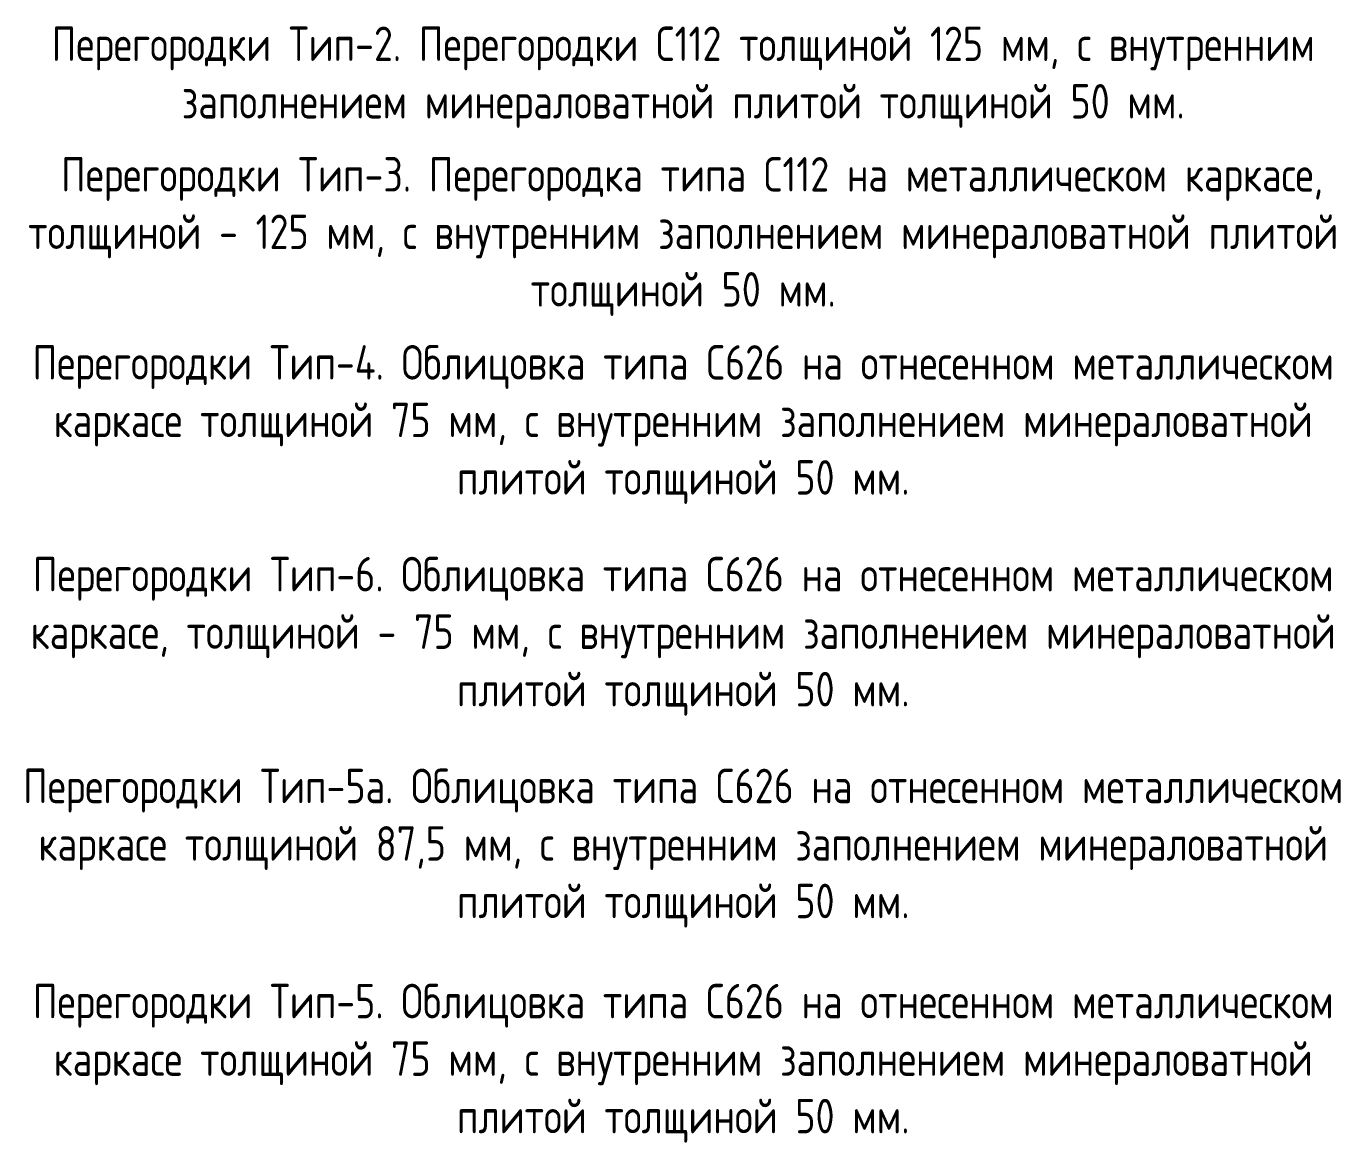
# Paper-space layout '№1в' of a CAD drawing. Header units: millimetres. Extents: x -384 to 3377, y -880 to 482.
# Drawn here: x 477.2 to 576.7, y -211.2 to -126.7 of the extents above; entities that cross this region are included whole.
import ezdxf

# ---------------------------------------------------------------- set-up
doc = ezdxf.new("R2010")
doc.units = ezdxf.units.MM
doc.styles.get("Standard").update_dxf_attribs({"font": 'ГОСТ тип А.ttf'})

psp = doc.layouts.new('№1в')

# ---------------------------------------------------------------- texts
at = {"char_height": 2.611215, "width": 99.93451, "attachment_point": 5}
for s, insert in [('{\\fГОСТ тип А|b1|i0|c0;Перегородки Тип-2. Перегородки С112 толщиной 125 мм, с внутренним заполнением минераловатной плитой толщиной 50 мм.', (526.947, -130.552)), ('{\\fГОСТ тип А|b1|i0|c0; Перегородки Тип-3. Перегородка типа С112 на металлическом каркасе, толщиной - 125 мм, с внутренним заполнением минераловатной плитой толщиной 50 мм.', (526.947, -142.611)), ('{\\fГОСТ тип А|b1|i0|c204|p34;Перегородки Тип-4. Облицовка типа С626 на отнесенном металлическом каркасе толщиной 75 мм, с внутренним заполнением минераловатной плитой толщиной 50 мм. }', (526.947, -156.847)), ('{\\fГОСТ тип А|b1|i0|c204|p34;Перегородки Тип-6. Облицовка типа С626 на отнесенном металлическом каркасе, толщиной - 75 мм, с внутренним заполнением минераловатной плитой толщиной 50 мм.}', (526.947, -172.878)), ('{\\fГОСТ тип А|b1|i0|c204|p34;Перегородки Тип-5а. Облицовка типа С626 на отнесенном металлическом каркасе толщиной 87,5 мм, с внутренним заполнением минераловатной плитой толщиной 50 мм. }', (526.947, -188.91)), ('{\\fГОСТ тип А|b1|i0|c204|p34;Перегородки Тип-5. Облицовка типа С626 на отнесенном металлическом каркасе толщиной 75 мм, с внутренним заполнением минераловатной плитой толщиной 50 мм.}', (526.947, -205.196))]:
    psp.add_mtext(s, dxfattribs=dict(at, insert=insert))

doc.saveas('drawing.dxf')
